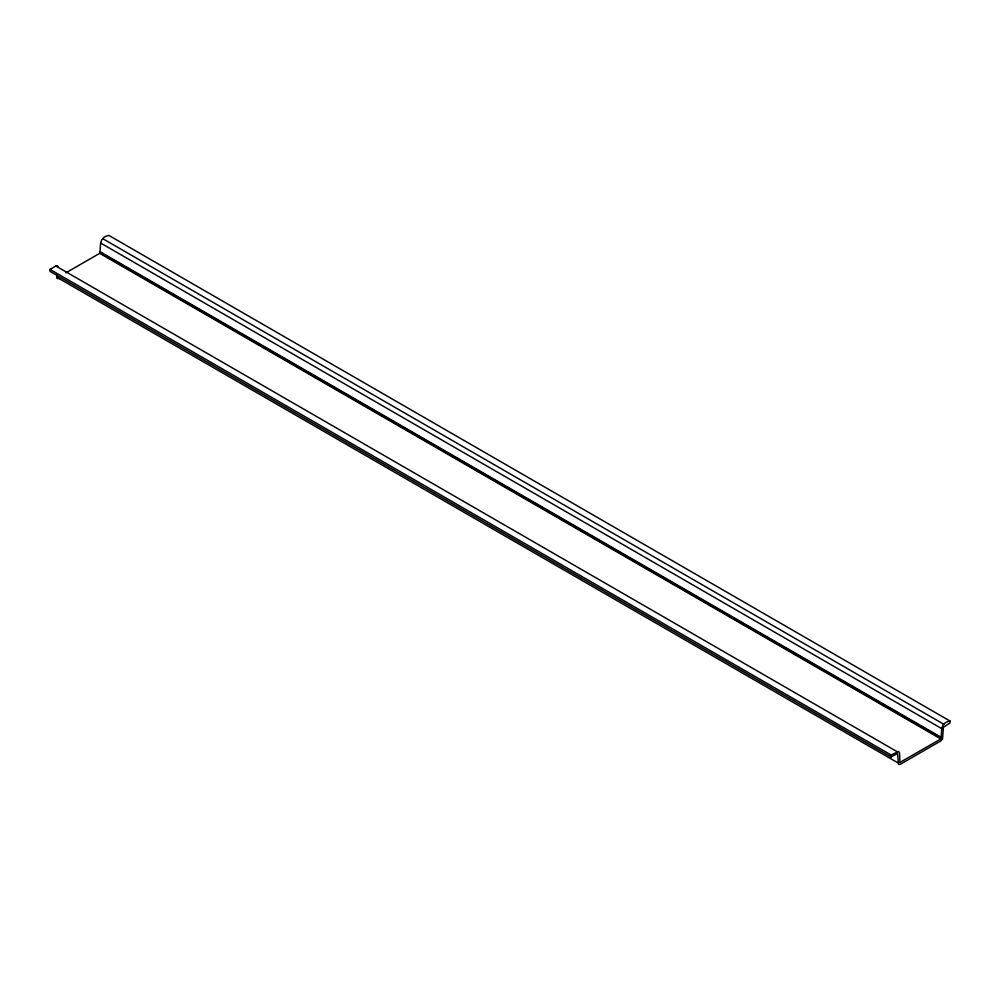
<?xml version="1.0" encoding="UTF-8"?>
<svg xmlns="http://www.w3.org/2000/svg" width="1000" height="1000" viewBox="0 0 1000 1000"><rect width="100%" height="100%" fill="white"/><g stroke="black" fill="none" stroke-linecap="round" stroke-linejoin="round"><path stroke-width="1.5" d="M65.938 272.825L99.688 253.337C101.15 246.038 98.275 237.375 108.875 235.413L950 721.025L950 722.975L943.388 727.275L942.537 739.062L940.75 740.938L900.375 764.25L898.587 764.425L897.475 753.462L891.125 756.963L50 271.35L50 269.4L55.888 266.012L57.15 265.663L58.325 266.762M50 269.4L891.125 755.025L898.637 751.4L899.538 753.075L899.95 762.425L940.812 738.95C942.275 731.663 939.4 723 950 721.025M59.25 278.637L57.062 278.438L56.712 274.163M102.987 238.812L944.112 724.425M100.487 242.95L941.612 728.562M100.463 251.925L941.587 737.537M100.312 252.55L941.438 738.175M100.175 252.825L941.287 738.438M99.688 253.337L940.812 738.95M55.888 266.012L897.013 751.625M56.725 277.175L897.85 762.788M891.125 755.025L891.125 756.963"/></g></svg>
